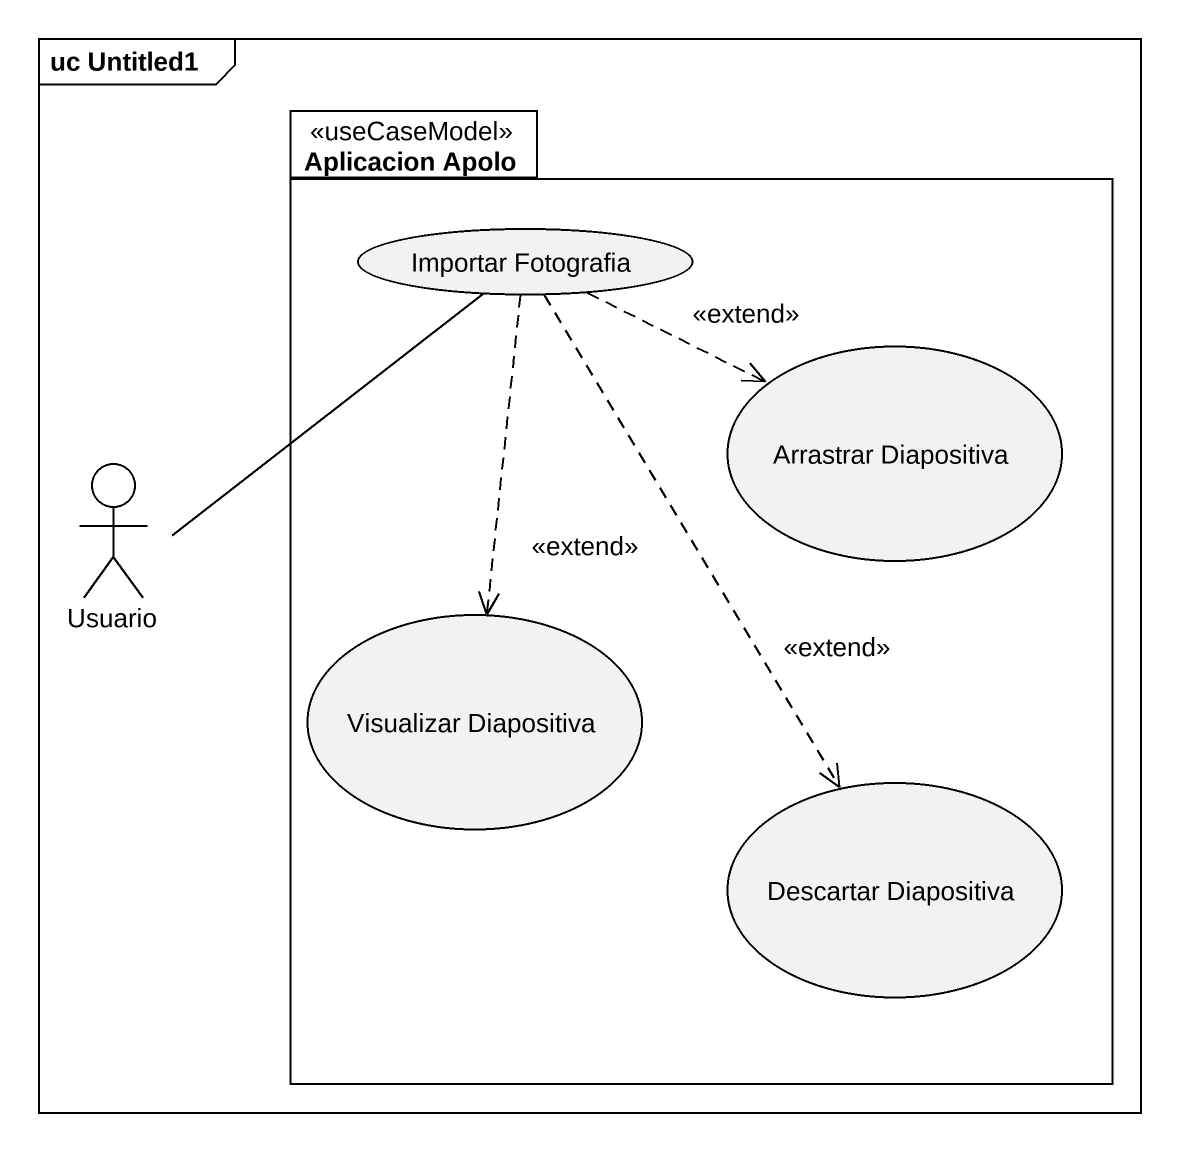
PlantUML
@startuml
mainframe uc Untitled1
package "Aplicacion Apolo" as Aplicacion_Apolo <<useCaseModel>> {
  usecase "Importar Fotografia" as Importar_Fotografia
  usecase "Arrastrar Diapositiva" as Arrastrar_Diapositiva
  usecase "Visualizar Diapositiva" as Visualizar_Diapositiva
  usecase "Descartar Diapositiva" as Descartar_Diapositiva
}
actor Usuario
Importar_Fotografia .right.> Arrastrar_Diapositiva : <<extend>>
Importar_Fotografia ..> Visualizar_Diapositiva : <<extend>>
Importar_Fotografia ..> Descartar_Diapositiva : <<extend>>
Usuario -up- Importar_Fotografia
@enduml
